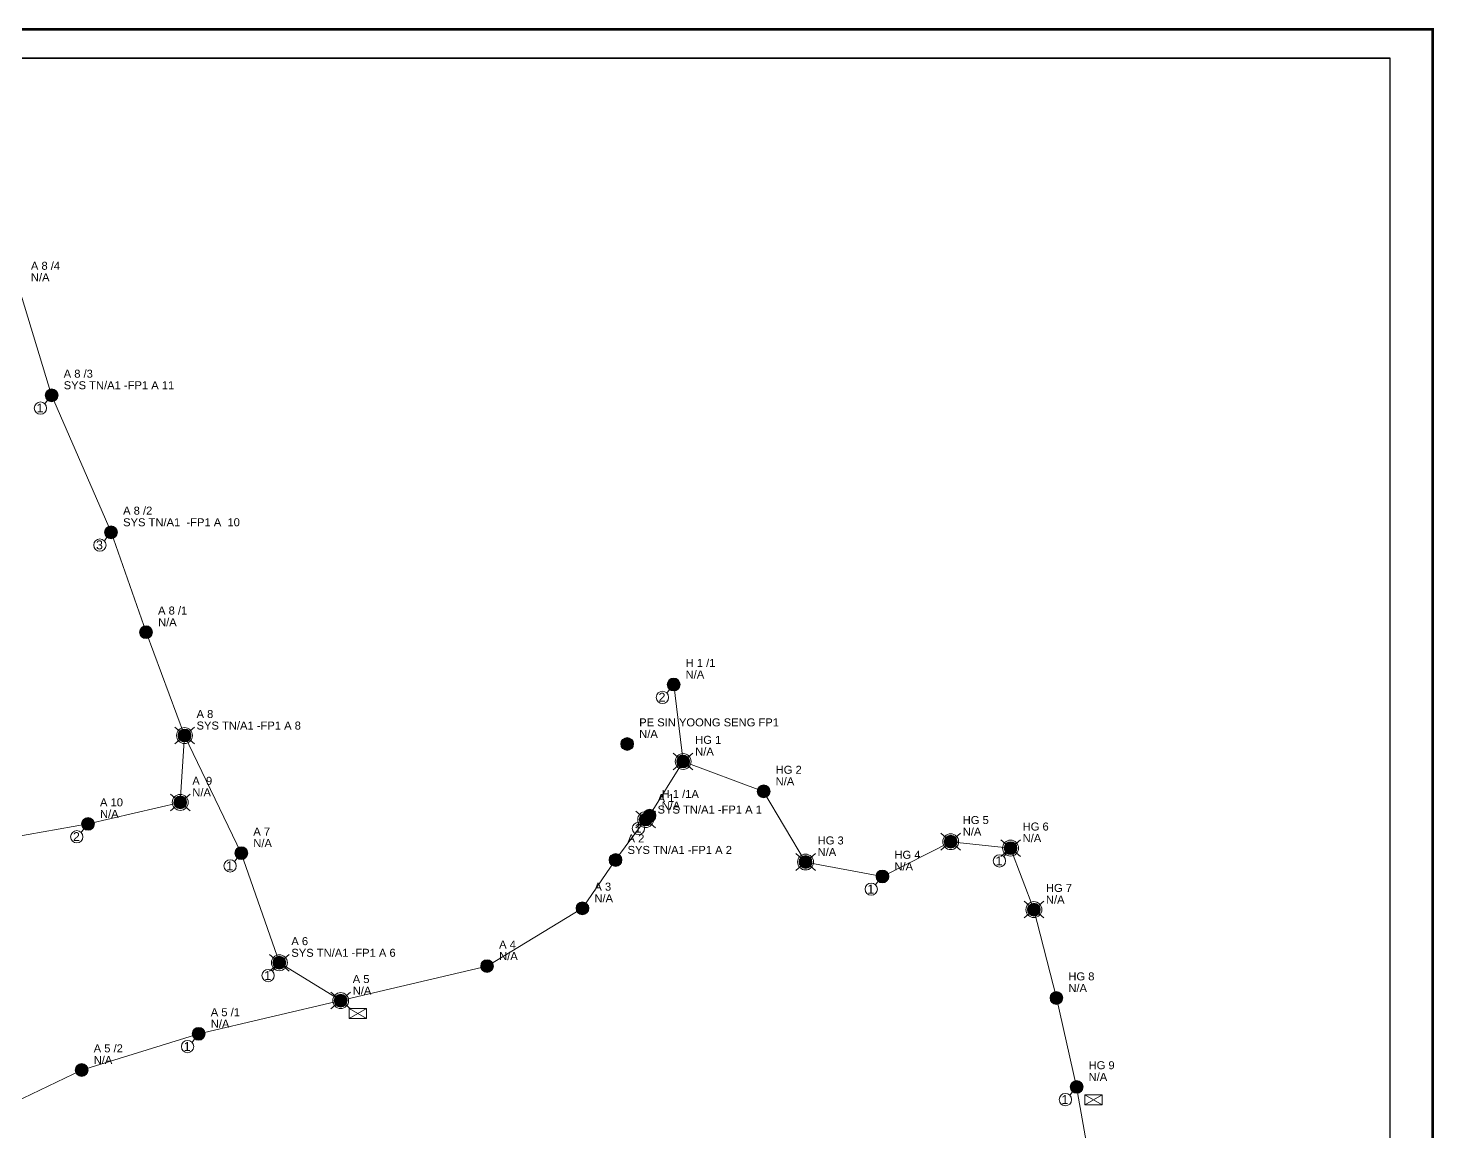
# Model space of a CAD drawing. Header units: inches. Extents: x -2907330 to 774627, y -12404360 to 10502691.
# Drawn here: x 11397 to 12821, y 912 to 2030 of the extents above; entities that cross this region are included whole.
import ezdxf

# ---------------------------------------------------------------- set-up
doc = ezdxf.new("R2010")
doc.units = ezdxf.units.IN
doc.header["$MEASUREMENT"] = 0
for name, color, linetype, lineweight in [('BBOX 160A', 30, 'Continuous', 0), ('CABLE 185', 1, 'Continuous', 0), ('CABLE 316', 30, 'Continuous', 0), ('CABLE 95', 5, 'Continuous', 0), ('JUMLAH SERVIS', 7, 'Continuous', 0), ('POLE NUMBER', 7, 'Continuous', 0), ('TIANG LAMA', 112, 'Continuous', 0), ('UMBANG', 7, 'Continuous', 0)]:
    doc.layers.add(name, color=color, linetype=linetype, lineweight=lineweight)
doc.styles.add('style1', font='arial.ttf', dxfattribs={"height": 2})

# ---------------------------------------------------------------- blocks, each defined once
blk = doc.blocks.new('TIANG_BIRU')
at = {"lineweight": 0}
h = blk.add_hatch(color=5, dxfattribs=at)
h.dxf.hatch_style = 1
h.paths.add_polyline_path([(-1.6, 0, 1), (1.6, 0, 1)])
blk.add_circle((0, 0), 1.6, dxfattribs=at)
blk = doc.blocks.new('U1')
at = {"layer": 'UMBANG', "lineweight": 0}
for p, q in [((-2.46, 2.09), (2.46, -2.09)), ((2.46, 2.09), (-2.46, -2.09))]:
    blk.add_line(p, q, dxfattribs=at)
blk.add_circle((0, 0), 1.99, dxfattribs=at)
at = {"layer": 'UMBANG', "style": 'style1'}
blk.add_text('1', height=2.43, dxfattribs=at).set_placement((-1.04, -1.18))
blk = doc.blocks.new('BK')
at = {"color": 30, "lineweight": 0}
blk.add_lwpolyline([(2.16, 1.26), (-2.16, 1.26), (-2.16, -1.26), (2.16, -1.26)], close=True, dxfattribs=at)
blk.add_lwpolyline([(-2.16, -1.26), (2.16, 1.26), (2.16, -1.26), (-2.16, 1.26)], dxfattribs=at)
blk = doc.blocks.new('S1')
at = {"layer": 'JUMLAH SERVIS'}
blk.add_lwpolyline([(1.11, 1.06), (2.41, 2.92)], dxfattribs=at)
at = {"layer": 'JUMLAH SERVIS', "lineweight": 0}
blk.add_circle((0, 0), 1.54, dxfattribs=at)
at = {"layer": 'JUMLAH SERVIS', "style": 'style1'}
blk.add_text('1', height=2.23, dxfattribs=at).set_placement((-0.97, -1.09))
blk = doc.blocks.new('U2')
at = {"layer": 'UMBANG', "lineweight": 0}
for p, q in [((-2.46, 2.09), (2.46, -2.09)), ((2.46, 2.09), (-2.46, -2.09))]:
    blk.add_line(p, q, dxfattribs=at)
blk.add_circle((0, 0), 1.99, dxfattribs=at)
at = {"layer": 'UMBANG', "style": 'style1'}
blk.add_text('2', height=2.43, dxfattribs=at).set_placement((-1.04, -1.18))
blk = doc.blocks.new('S3')
at = {"layer": 'JUMLAH SERVIS'}
blk.add_lwpolyline([(1.11, 1.06), (2.41, 2.92)], dxfattribs=at)
at = {"layer": 'JUMLAH SERVIS', "lineweight": 0}
blk.add_circle((0, 0), 1.54, dxfattribs=at)
at = {"layer": 'JUMLAH SERVIS', "style": 'style1'}
blk.add_text('3', height=2.23, dxfattribs=at).set_placement((-0.97, -1.09))
blk = doc.blocks.new('S2')
at = {"layer": 'JUMLAH SERVIS'}
blk.add_lwpolyline([(1.11, 1.06), (2.41, 2.92)], dxfattribs=at)
at = {"layer": 'JUMLAH SERVIS', "lineweight": 0}
blk.add_circle((0, 0), 1.54, dxfattribs=at)
at = {"layer": 'JUMLAH SERVIS', "style": 'style1'}
blk.add_text('2', height=2.23, dxfattribs=at).set_placement((-0.97, -1.09))

msp = doc.modelspace()

# ---------------------------------------------------------------- linework, layer by layer
at = {"linetype": 'Continuous', "const_width": 2.7}
msp.add_lwpolyline([(12819.7, 2028.9), (10426.3, 2028.9), (10426.3, 376.1), (12819.7, 376.1)], close=True, dxfattribs=at)
for points in [[(10469.6, 1999.6), (12776.4, 1999.6), (12776.4, 405.4), (10469.6, 405.4)], [(10469.7, 2000.1), (12776.6, 2000.1), (12776.6, 406), (10469.7, 406)]]:
    msp.add_lwpolyline(points, close=True)
at = {"layer": 'CABLE 185'}
for p, q in [((12060.6, 1287.3), (12142.1, 1257.1)), ((12142.1, 1257.1), (12184.6, 1185.5)), ((12262.5, 1170.9), (12331.6, 1206.1)), ((12331.6, 1206.1), (12392.3, 1199.6)), ((12392.3, 1199.6), (12415.9, 1137.3)), ((12184.6, 1185.5), (12262.5, 1170.9)), ((12415.9, 1137.3), (12438.7, 1047.8)), ((12438.7, 1047.8), (12459.2, 957.7)), ((12459.2, 957.7), (12473.4, 877.5))]:
    msp.add_line(p, q, dxfattribs=at)
at = {"layer": 'CABLE 316'}
for p, q in [((12060.6, 1287.3), (12051, 1365.3)), ((12060.6, 1287.3), (12026.6, 1232.5)), ((11713.7, 1045.1), (11569.9, 1011.5)), ((11569.9, 1011.5), (11451.3, 974.8)), ((11451.3, 974.8), (11338.6, 920.7))]:
    msp.add_line(p, q, dxfattribs=at)
at = {"layer": 'CABLE 95'}
for p, q in [((11420.9, 1658.3), (11387.7, 1767.6)), ((11481.1, 1519.5), (11420.9, 1658.3)), ((11516.5, 1418.3), (11481.1, 1519.5)), ((11555.5, 1313.6), (11516.5, 1418.3)), ((11555.5, 1313.6), (11551.2, 1245.9)), ((11613, 1194.5), (11555.5, 1313.6)), ((11551.2, 1245.9), (11457.8, 1224.1)), ((12022.6, 1228.5), (11992.1, 1187.6)), ((11457.8, 1224.1), (11327, 1200.8)), ((11651.6, 1083.5), (11613, 1194.5)), ((11992.1, 1187.6), (11958.6, 1138.6)), ((11958.6, 1138.6), (11862, 1080.1)), ((11713.7, 1045.1), (11651.6, 1083.5)), ((11862, 1080.1), (11713.7, 1045.1))]:
    msp.add_line(p, q, dxfattribs=at)

# ---------------------------------------------------------------- block references
at = {"xscale": 4.052392097366043, "yscale": 4.052392097366043, "zscale": 4.052392097366043}
for p in [(11420.9, 1658.3), (11481.1, 1519.5), (11516.5, 1418.3), (12051, 1365.3), (11555.5, 1313.6), (12003.9, 1305.1), (12060.6, 1287.3), (12142.1, 1257.1), (11551.2, 1245.9), (12026.6, 1232.5), (11457.8, 1224.1), (12022.6, 1228.5), (12331.6, 1206.1), (11613, 1194.5), (12392.3, 1199.6), (11992.1, 1187.6), (12184.6, 1185.5), (12262.5, 1170.9), (11958.6, 1138.6), (12415.9, 1137.3), (11651.6, 1083.5), (11862, 1080.1), (12438.7, 1047.8), (11713.7, 1045.1), (11569.9, 1011.5), (11451.3, 974.8), (12459.2, 957.7)]:
    msp.add_blockref('TIANG_BIRU', p, dxfattribs=at)
at = {"layer": 'BBOX 160A', "xscale": 4.052392097366043, "yscale": 4.052392097366043, "zscale": 4.052392097366043}
for p in [(11731, 1032.1), (12476.4, 944.7)]:
    msp.add_blockref('BK', p, dxfattribs=at)
at = {"layer": 'JUMLAH SERVIS', "xscale": 4.052392097366043, "yscale": 4.052392097366043, "zscale": 4.052392097366043}
for name, p in [('S1', (11409.6, 1645.3)), ('S3', (11469.8, 1506.6)), ('S2', (12039.6, 1352.3)), ('S1', (12015.3, 1219.6)), ('S2', (11446.4, 1211.1)), ('S1', (12381, 1186.6)), ('S1', (11601.7, 1181.5)), ('S1', (12251.1, 1158)), ('S1', (11640.2, 1070.5)), ('S1', (11558.6, 998.5)), ('S1', (12447.8, 944.8))]:
    msp.add_blockref(name, p, dxfattribs=at)
at = {"layer": 'UMBANG', "xscale": 4.052392097366043, "yscale": 4.052392097366043, "zscale": 4.052392097366043}
for name, p in [('U2', (11555.5, 1313.6)), ('U1', (12060.6, 1287.3)), ('U2', (11551.2, 1245.9)), ('U1', (12022.6, 1228.5)), ('U1', (12331.6, 1206.1)), ('U1', (12392.3, 1199.6)), ('U2', (12184.6, 1185.5)), ('U1', (12415.9, 1137.3)), ('U1', (11651.6, 1083.5)), ('U1', (11713.7, 1045.1))]:
    msp.add_blockref(name, p, dxfattribs=at)

# ---------------------------------------------------------------- texts
at = {"layer": 'POLE NUMBER', "style": 'style1'}
for s, height, p in [('A 8 /4', 8.1, (11399.9, 1785.4)), ('A 8 /3', 8.1, (11433.1, 1676.1)), ('A 8 /2', 8.1, (11493.3, 1537.4)), ('A 8 /1', 8.1, (11528.7, 1436.2)), ('H 1 /1', 8.1, (12063.1, 1383.1)), ('A 8', 8.1, (11567.7, 1331.4)), ('PE SIN YOONG SENG FP1', 8.105, (12016.1, 1322.9)), ('HG 1', 8.1, (12072.8, 1305.2)), ('HG 2', 8.1, (12154.3, 1274.9)), ('A  9', 8.1, (11563.4, 1263.7)), ('A 1', 8.1, (12034.7, 1246.3)), ('H 1 /1A', 8.1, (12038.8, 1250.4)), ('A 10', 8.1, (11469.9, 1241.9)), ('HG 5', 8.1, (12343.8, 1224)), ('HG 6', 8.1, (12404.5, 1217.4)), ('A 7', 8.1, (11625.2, 1212.3)), ('A 2', 8.1, (12004.3, 1205.4)), ('HG 3', 8.1, (12196.8, 1203.3)), ('HG 4', 8.1, (12274.6, 1188.8)), ('A 3', 8.1, (11970.7, 1156.5)), ('HG 7', 8.1, (12428.1, 1155.2)), ('A 6', 8.1, (11663.7, 1101.3)), ('A 4', 8.1, (11874.2, 1097.9)), ('A 5', 8.1, (11725.9, 1062.9)), ('HG 8', 8.1, (12450.8, 1065.6)), ('A 5 /1', 8.1, (11582.1, 1029.3)), ('A 5 /2', 8.1, (11463.5, 992.7)), ('HG 9', 8.1, (12471.3, 975.6))]:
    msp.add_text(s, height=height, dxfattribs=at).set_placement(p)
at = {"layer": 'TIANG LAMA', "style": 'style1'}
for s, height, p in [('N/A', 8.1, (11399.9, 1773.7)), ('SYS TN/A1 -FP1 A 11', 8.105, (11433.1, 1664.4)), ('SYS TN/A1  -FP1 A  10', 8.105, (11493.3, 1525.6)), ('N/A', 8.1, (11528.7, 1424.4)), ('N/A', 8.1, (12063.1, 1371.4)), ('SYS TN/A1 -FP1 A 8', 8.105, (11567.7, 1319.7)), ('N/A', 8.1, (12016.1, 1311.2)), ('N/A', 8.1, (12072.8, 1293.4)), ('N/A', 8.1, (12154.3, 1263.2)), ('N/A', 8.1, (11563.4, 1252)), ('SYS TN/A1 -FP1 A 1', 8.105, (12034.7, 1234.6)), ('N/A', 8.1, (12038.8, 1238.6)), ('N/A', 8.1, (11469.9, 1230.2)), ('N/A', 8.1, (12343.8, 1212.2)), ('N/A', 8.1, (12404.5, 1205.7)), ('N/A', 8.1, (11625.2, 1200.6)), ('SYS TN/A1 -FP1 A 2', 8.105, (12004.3, 1193.7)), ('N/A', 8.1, (12196.8, 1191.6)), ('N/A', 8.1, (12274.6, 1177)), ('N/A', 8.1, (11970.7, 1144.7)), ('N/A', 8.1, (12428.1, 1143.4)), ('SYS TN/A1 -FP1 A 6', 8.105, (11663.7, 1089.5)), ('N/A', 8.1, (11874.2, 1086.2)), ('N/A', 8.1, (11725.9, 1051.2)), ('N/A', 8.1, (12450.8, 1053.8)), ('N/A', 8.1, (11582.1, 1017.6)), ('N/A', 8.1, (11463.5, 980.9)), ('N/A', 8.1, (12471.3, 963.8))]:
    msp.add_text(s, height=height, dxfattribs=at).set_placement(p)

doc.saveas('drawing.dxf')
